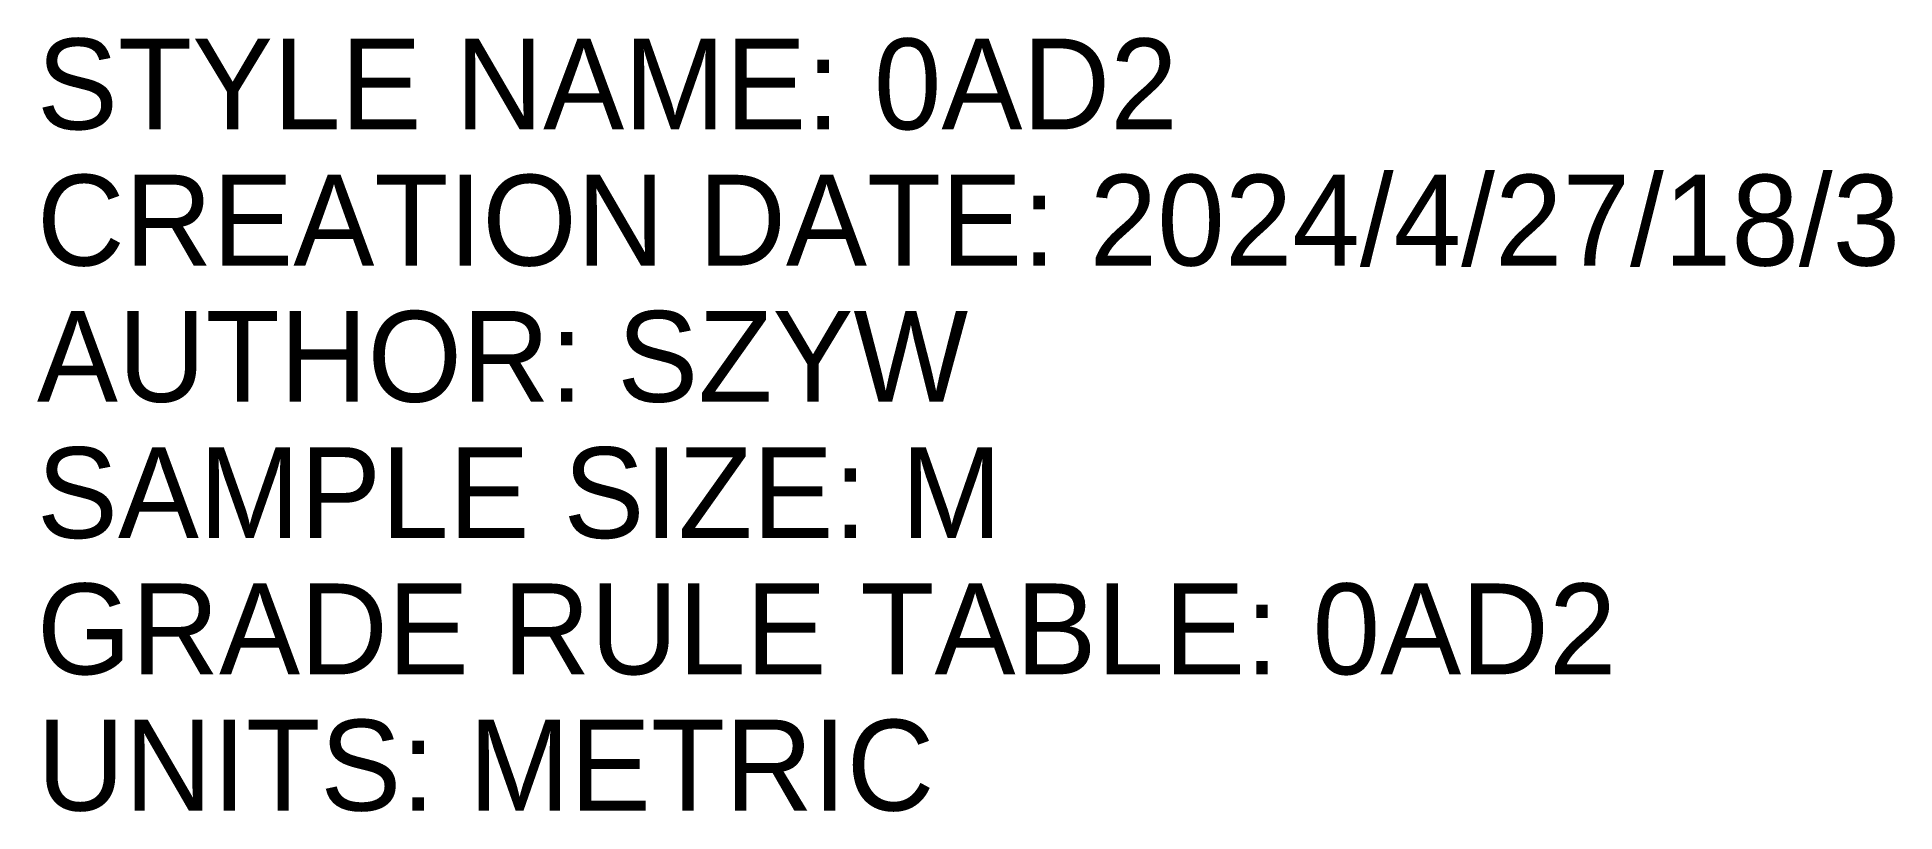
# Model space of a CAD drawing. Header units: metres. Extents: x -19510 to 40644, y -29956 to -14736.
# Drawn here: x 19380.9 to 19585.5, y -15150.9 to -15065.6 of the extents above.
import ezdxf

# ---------------------------------------------------------------- set-up
doc = ezdxf.new("R2010")
doc.units = ezdxf.units.M

msp = doc.modelspace()

# ---------------------------------------------------------------- texts
at = {"layer": '1'}
for s, p in [('STYLE NAME: 0AD2', (19380.9198, -15075.795898)), ('CREATION DATE: 2024/4/27/18/3', (19380.9198, -15090.795898)), ('AUTHOR: SZYW', (19380.9198, -15105.795898)), ('SAMPLE SIZE: M', (19380.9198, -15120.795898)), ('GRADE RULE TABLE: 0AD2', (19380.9198, -15135.795898)), ('UNITS: METRIC', (19380.9198, -15150.795898))]:
    msp.add_text(s, height=10, dxfattribs=at).set_placement(p)

doc.saveas('drawing.dxf')
